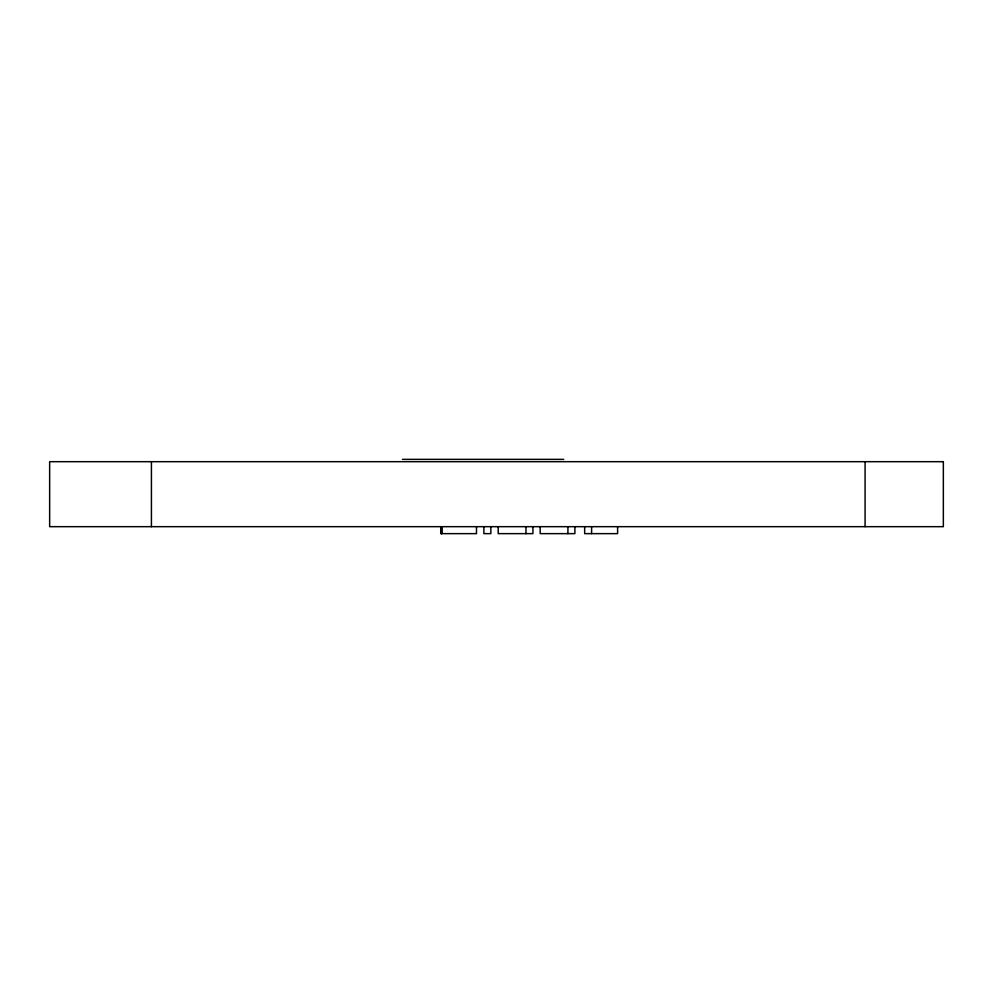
<?xml version="1.0" encoding="UTF-8"?>
<svg xmlns="http://www.w3.org/2000/svg" width="993" height="993" viewBox="0 0 993 993"><rect width="100%" height="100%" fill="white"/><g stroke="black" fill="none" stroke-linecap="round" stroke-linejoin="round"><path stroke-width="1.49" d="M402.45 459.362L563.726 459.362M865.089 461.683L865.089 526.675M617.609 526.675L617.609 533.638L584.666 533.638L584.666 526.675M591.605 526.675L591.605 533.638M574.885 526.675L574.885 533.638L540.167 533.638L540.167 526.675M567.922 526.675L567.922 533.638M532.931 526.675L532.931 533.638L498.213 533.638L498.213 526.675M525.967 526.675L525.967 533.638M490.84 526.675L490.84 533.638L483.876 533.638L483.876 526.675M476.491 526.675L476.491 533.638L440.731 533.638L440.731 526.675M441.922 526.675L441.922 533.638M441.513 526.675L441.513 533.638M151.42 461.683L151.42 526.675M943.35 461.683L49.65 461.683L49.65 526.675L943.35 526.675L943.35 461.683"/></g></svg>
